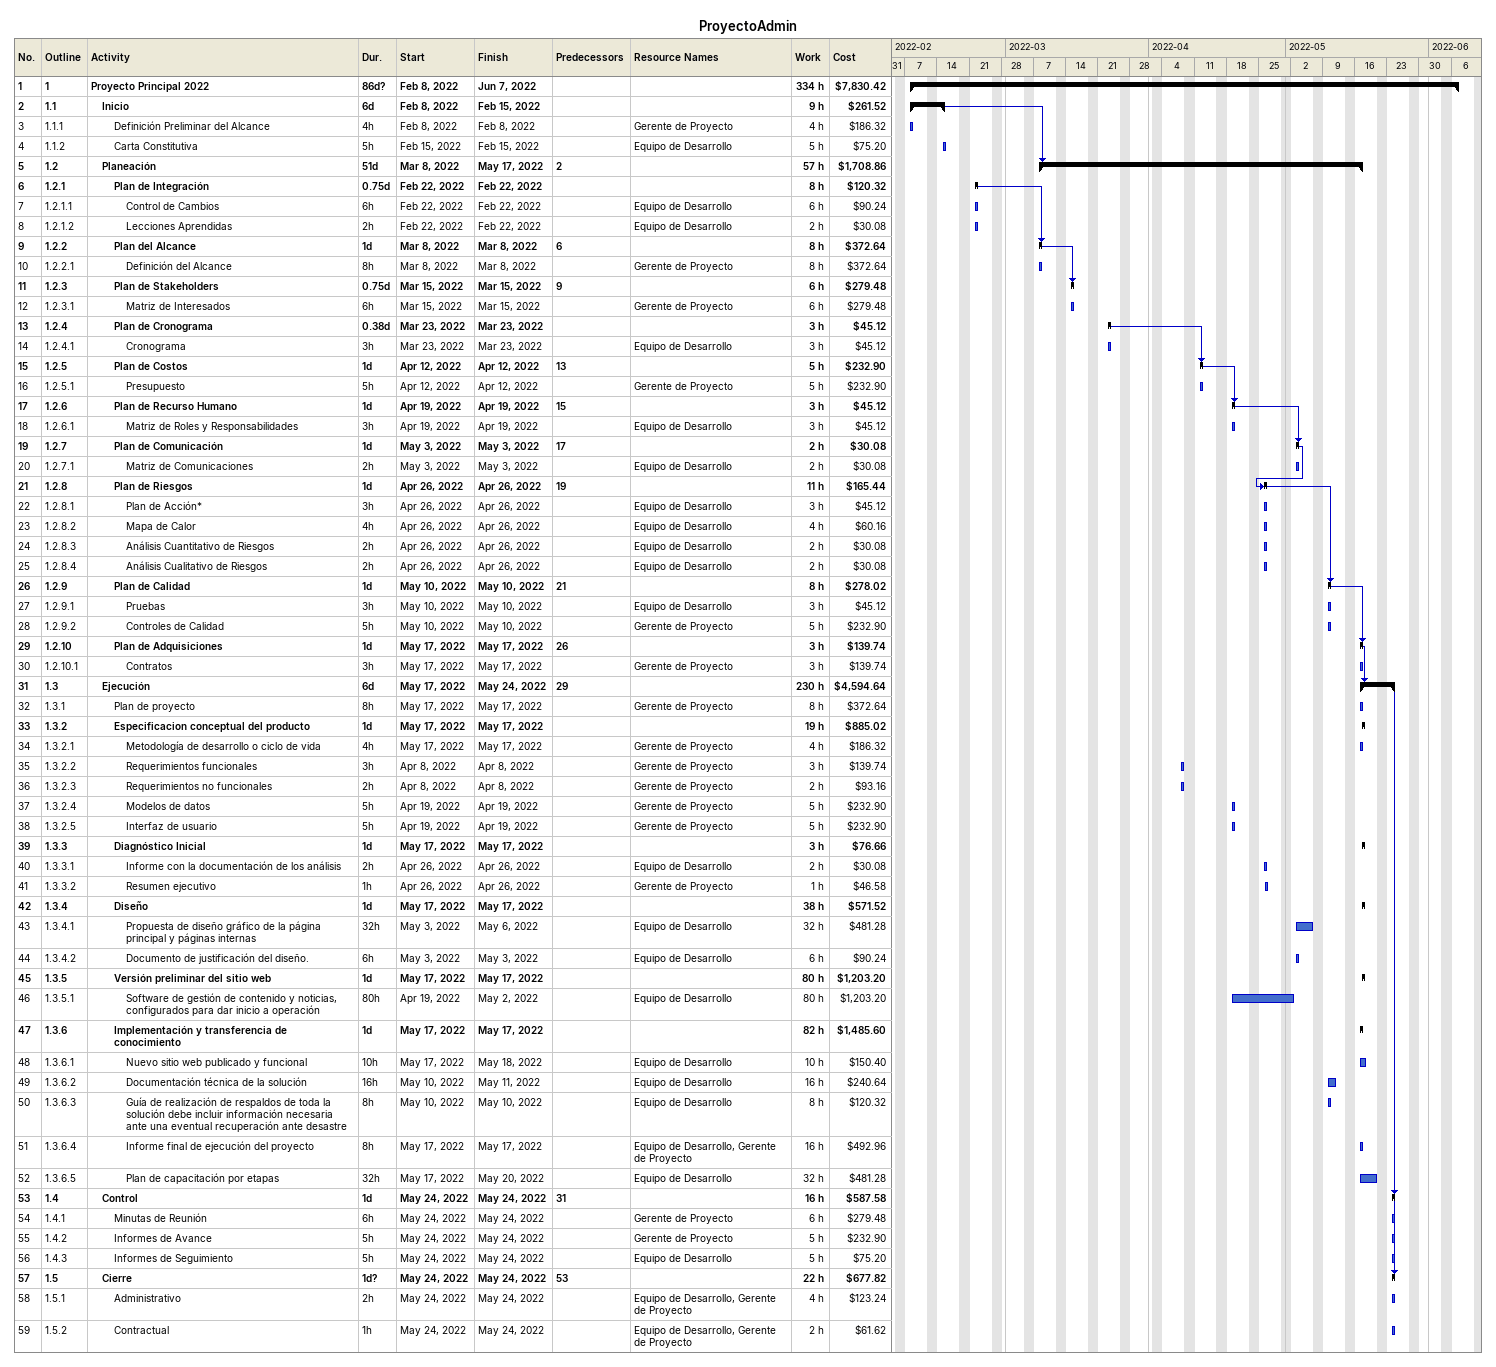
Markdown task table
ProyectoAdmin

| ID | WBS | Task | Duration | Start | Finish | Predecessors | Resources | Work (h) | Cost ($) |
|---|---|---|---|---|---|---|---|---|---|
| 1 | 1 | **Proyecto Principal 2022** | 86d? | 2022-02-08 | 2022-06-07 |  |  | 334 | 7830.42 |
| 2 | 1.1 | **Inicio** | 6d | 2022-02-08 | 2022-02-15 |  |  | 9 | 261.52 |
| 3 | 1.1.1 | Definición Preliminar del Alcance | 4h | 2022-02-08 | 2022-02-08 |  | Gerente de Proyecto | 4 | 186.32 |
| 4 | 1.1.2 | Carta Constitutiva | 5h | 2022-02-15 | 2022-02-15 |  | Equipo de Desarrollo | 5 | 75.20 |
| 5 | 1.2 | **Planeación** | 51d | 2022-03-08 | 2022-05-17 | 2 |  | 57 | 1708.86 |
| 6 | 1.2.1 | **Plan de Integración** | 0.75d | 2022-02-22 | 2022-02-22 |  |  | 8 | 120.32 |
| 7 | 1.2.1.1 | Control de Cambios | 6h | 2022-02-22 | 2022-02-22 |  | Equipo de Desarrollo | 6 | 90.24 |
| 8 | 1.2.1.2 | Lecciones Aprendidas | 2h | 2022-02-22 | 2022-02-22 |  | Equipo de Desarrollo | 2 | 30.08 |
| 9 | 1.2.2 | **Plan del Alcance** | 1d | 2022-03-08 | 2022-03-08 | 6 |  | 8 | 372.64 |
| 10 | 1.2.2.1 | Definición del Alcance | 8h | 2022-03-08 | 2022-03-08 |  | Gerente de Proyecto | 8 | 372.64 |
| 11 | 1.2.3 | **Plan de Stakeholders** | 0.75d | 2022-03-15 | 2022-03-15 | 9 |  | 6 | 279.48 |
| 12 | 1.2.3.1 | Matriz de Interesados | 6h | 2022-03-15 | 2022-03-15 |  | Gerente de Proyecto | 6 | 279.48 |
| 13 | 1.2.4 | **Plan de Cronograma** | 0.38d | 2022-03-23 | 2022-03-23 |  |  | 3 | 45.12 |
| 14 | 1.2.4.1 | Cronograma | 3h | 2022-03-23 | 2022-03-23 |  | Equipo de Desarrollo | 3 | 45.12 |
| 15 | 1.2.5 | **Plan de Costos** | 1d | 2022-04-12 | 2022-04-12 | 13 |  | 5 | 232.90 |
| 16 | 1.2.5.1 | Presupuesto | 5h | 2022-04-12 | 2022-04-12 |  | Gerente de Proyecto | 5 | 232.90 |
| 17 | 1.2.6 | **Plan de Recurso Humano** | 1d | 2022-04-19 | 2022-04-19 | 15 |  | 3 | 45.12 |
| 18 | 1.2.6.1 | Matriz de Roles y Responsabilidades | 3h | 2022-04-19 | 2022-04-19 |  | Equipo de Desarrollo | 3 | 45.12 |
| 19 | 1.2.7 | **Plan de Comunicación** | 1d | 2022-05-03 | 2022-05-03 | 17 |  | 2 | 30.08 |
| 20 | 1.2.7.1 | Matriz de Comunicaciones | 2h | 2022-05-03 | 2022-05-03 |  | Equipo de Desarrollo | 2 | 30.08 |
| 21 | 1.2.8 | **Plan de Riesgos** | 1d | 2022-04-26 | 2022-04-26 | 19 |  | 11 | 165.44 |
| 22 | 1.2.8.1 | Plan de Acción* | 3h | 2022-04-26 | 2022-04-26 |  | Equipo de Desarrollo | 3 | 45.12 |
| 23 | 1.2.8.2 | Mapa de Calor | 4h | 2022-04-26 | 2022-04-26 |  | Equipo de Desarrollo | 4 | 60.16 |
| 24 | 1.2.8.3 | Análisis Cuantitativo de Riesgos | 2h | 2022-04-26 | 2022-04-26 |  | Equipo de Desarrollo | 2 | 30.08 |
| 25 | 1.2.8.4 | Análisis Cualitativo de Riesgos | 2h | 2022-04-26 | 2022-04-26 |  | Equipo de Desarrollo | 2 | 30.08 |
| 26 | 1.2.9 | **Plan de Calidad** | 1d | 2022-05-10 | 2022-05-10 | 21 |  | 8 | 278.02 |
| 27 | 1.2.9.1 | Pruebas | 3h | 2022-05-10 | 2022-05-10 |  | Equipo de Desarrollo | 3 | 45.12 |
| 28 | 1.2.9.2 | Controles de Calidad | 5h | 2022-05-10 | 2022-05-10 |  | Gerente de Proyecto | 5 | 232.90 |
| 29 | 1.2.10 | **Plan de Adquisiciones** | 1d | 2022-05-17 | 2022-05-17 | 26 |  | 3 | 139.74 |
| 30 | 1.2.10.1 | Contratos | 3h | 2022-05-17 | 2022-05-17 |  | Gerente de Proyecto | 3 | 139.74 |
| 31 | 1.3 | **Ejecución** | 6d | 2022-05-17 | 2022-05-24 | 29 |  | 230 | 4594.64 |
| 32 | 1.3.1 | Plan de proyecto | 8h | 2022-05-17 | 2022-05-17 |  | Gerente de Proyecto | 8 | 372.64 |
| 33 | 1.3.2 | **Especificacion conceptual del producto** | 1d | 2022-05-17 | 2022-05-17 |  |  | 19 | 885.02 |
| 34 | 1.3.2.1 | Metodología de desarrollo o ciclo de vida | 4h | 2022-05-17 | 2022-05-17 |  | Gerente de Proyecto | 4 | 186.32 |
| 35 | 1.3.2.2 | Requerimientos funcionales | 3h | 2022-04-08 | 2022-04-08 |  | Gerente de Proyecto | 3 | 139.74 |
| 36 | 1.3.2.3 | Requerimientos no funcionales | 2h | 2022-04-08 | 2022-04-08 |  | Gerente de Proyecto | 2 | 93.16 |
| 37 | 1.3.2.4 | Modelos de datos | 5h | 2022-04-19 | 2022-04-19 |  | Gerente de Proyecto | 5 | 232.90 |
| 38 | 1.3.2.5 | Interfaz de usuario | 5h | 2022-04-19 | 2022-04-19 |  | Gerente de Proyecto | 5 | 232.90 |
| 39 | 1.3.3 | **Diagnóstico Inicial** | 1d | 2022-05-17 | 2022-05-17 |  |  | 3 | 76.66 |
| 40 | 1.3.3.1 | Informe con la documentación de los análisis | 2h | 2022-04-26 | 2022-04-26 |  | Equipo de Desarrollo | 2 | 30.08 |
| 41 | 1.3.3.2 | Resumen ejecutivo | 1h | 2022-04-26 | 2022-04-26 |  | Gerente de Proyecto | 1 | 46.58 |
| 42 | 1.3.4 | **Diseño** | 1d | 2022-05-17 | 2022-05-17 |  |  | 38 | 571.52 |
| 43 | 1.3.4.1 | Propuesta de diseño gráfico de la página principal y páginas internas | 32h | 2022-05-03 | 2022-05-06 |  | Equipo de Desarrollo | 32 | 481.28 |
| 44 | 1.3.4.2 | Documento de justificación del diseño. | 6h | 2022-05-03 | 2022-05-03 |  | Equipo de Desarrollo | 6 | 90.24 |
| 45 | 1.3.5 | **Versión preliminar del sitio web** | 1d | 2022-05-17 | 2022-05-17 |  |  | 80 | 1203.20 |
| 46 | 1.3.5.1 | Software de gestión de contenido y noticias, configurados para dar inicio a operación | 80h | 2022-04-19 | 2022-05-02 |  | Equipo de Desarrollo | 80 | 1203.20 |
| 47 | 1.3.6 | **Implementación y transferencia de conocimiento** | 1d | 2022-05-17 | 2022-05-17 |  |  | 82 | 1485.60 |
| 48 | 1.3.6.1 | Nuevo sitio web publicado y funcional | 10h | 2022-05-17 | 2022-05-18 |  | Equipo de Desarrollo | 10 | 150.40 |
| 49 | 1.3.6.2 | Documentación técnica de la solución | 16h | 2022-05-10 | 2022-05-11 |  | Equipo de Desarrollo | 16 | 240.64 |
| 50 | 1.3.6.3 | Guía de realización de respaldos de toda la solución debe incluir información necesaria ante una eventual recuperación ante desastre | 8h | 2022-05-10 | 2022-05-10 |  | Equipo de Desarrollo | 8 | 120.32 |
| 51 | 1.3.6.4 | Informe final de ejecución del proyecto | 8h | 2022-05-17 | 2022-05-17 |  | Equipo de Desarrollo, Gerente de Proyecto | 16 | 492.96 |
| 52 | 1.3.6.5 | Plan de capacitación por etapas | 32h | 2022-05-17 | 2022-05-20 |  | Equipo de Desarrollo | 32 | 481.28 |
| 53 | 1.4 | **Control** | 1d | 2022-05-24 | 2022-05-24 | 31 |  | 16 | 587.58 |
| 54 | 1.4.1 | Minutas de Reunión | 6h | 2022-05-24 | 2022-05-24 |  | Gerente de Proyecto | 6 | 279.48 |
| 55 | 1.4.2 | Informes de Avance | 5h | 2022-05-24 | 2022-05-24 |  | Gerente de Proyecto | 5 | 232.90 |
| 56 | 1.4.3 | Informes de Seguimiento | 5h | 2022-05-24 | 2022-05-24 |  | Equipo de Desarrollo | 5 | 75.20 |
| 57 | 1.5 | **Cierre** | 1d? | 2022-05-24 | 2022-05-24 | 53 |  | 22 | 677.82 |
| 58 | 1.5.1 | Administrativo | 2h | 2022-05-24 | 2022-05-24 |  | Equipo de Desarrollo, Gerente de Proyecto | 4 | 123.24 |
| 59 | 1.5.2 | Contractual | 1h | 2022-05-24 | 2022-05-24 |  | Equipo de Desarrollo, Gerente de Proyecto | 2 | 61.62 |
